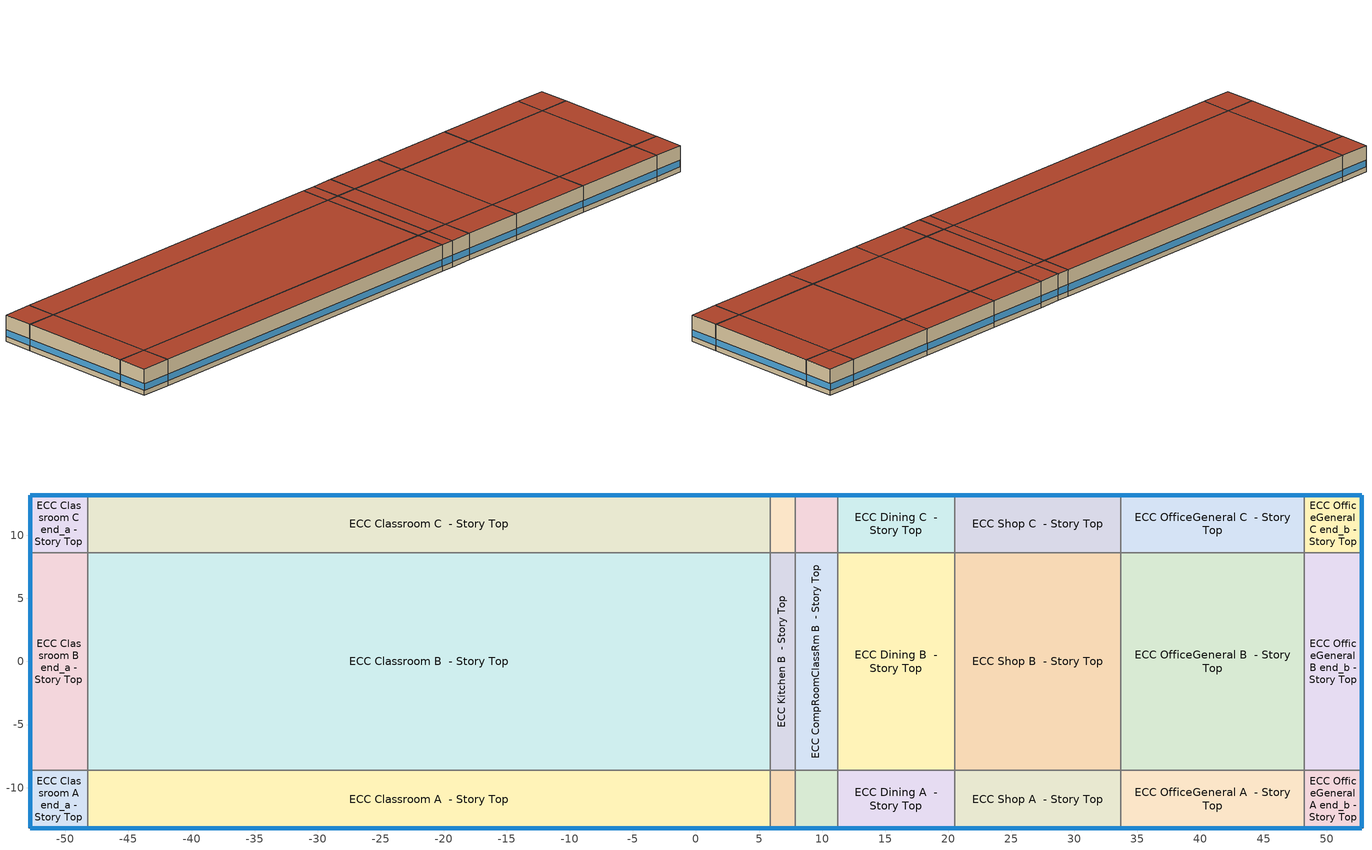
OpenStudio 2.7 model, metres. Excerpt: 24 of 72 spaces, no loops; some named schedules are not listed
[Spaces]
ECC Classroom A end_a - Story Top
 floor adiabatic (DEER Carpeted 6in Slab Floor): -52.81,-13.2 -52.81,-8.63 -48.23,-8.63 -48.23,-13.2 z15.85
 wall outside: -52.81,-8.63 -52.81,-13.2 -48.23,-13.2 z15.85:19.81
 wall to ECC Classroom B end_a - Story Top: -48.23,-8.63 -52.81,-8.63 z15.85:19.81
 wall to ECC Classroom A  - Story Top: -48.23,-13.2 -48.23,-8.63 z15.85:19.81
 window: -52.78,-13.2 -48.26,-13.2 / -52.81,-8.66 -52.81,-13.18 z16.61:17.61
 roof outside: -48.23,-13.2 -48.23,-8.63 -52.81,-8.63 -52.81,-13.2 z19.81
ECC Classroom B end_a - Story Top
 floor adiabatic (DEER Carpeted 6in Slab Floor): -52.81,-8.63 -52.81,8.63 -48.23,8.63 -48.23,-8.63 z15.85
 wall outside: -52.81,8.63 -52.81,-8.63 z15.85:19.81
 wall to ECC Classroom C end_a - Story Top: -48.23,8.63 -52.81,8.63 z15.85:19.81
 wall to ECC Classroom B  - Story Top: -48.23,-8.63 -48.23,8.63 z15.85:19.81
 window: -52.81,8.6 -52.81,-8.6 z16.61:17.61
 roof outside: -48.23,-8.63 -48.23,8.63 -52.81,8.63 -52.81,-8.63 z19.81
ECC Classroom C end_a - Story Top
 floor adiabatic (DEER Carpeted 6in Slab Floor): -52.81,8.63 -52.81,13.2 -48.23,13.2 -48.23,8.63 z15.85
 wall outside: -48.23,13.2 -52.81,13.2 -52.81,8.63 z15.85:19.81
 wall to ECC Classroom C  - Story Top: -48.23,8.63 -48.23,13.2 z15.85:19.81
 window: -52.81,13.18 -52.81,8.66 / -48.26,13.2 -52.78,13.2 z16.61:17.61
 roof outside: -48.23,8.63 -48.23,13.2 -52.81,13.2 -52.81,8.63 z19.81
ECC Classroom A  - Story Top
 floor adiabatic (DEER Carpeted 6in Slab Floor): -48.23,-13.2 -48.23,-8.63 5.89,-8.63 5.89,-13.2 z15.85
 wall outside: -48.23,-13.2 5.89,-13.2 z15.85:19.81
 wall to ECC Classroom B  - Story Top: 5.89,-8.63 -48.23,-8.63 z15.85:19.81
 wall to ECC Kitchen A  - Story Top: 5.89,-13.2 5.89,-8.63 z15.85:19.81
 window: -48.21,-13.2 5.87,-13.2 z16.61:17.6
 roof outside: 5.89,-13.2 5.89,-8.63 -48.23,-8.63 -48.23,-13.2 z19.81
ECC Classroom B  - Story Top
 floor adiabatic (DEER Carpeted 6in Slab Floor): -48.23,-8.63 -48.23,8.63 5.89,8.63 5.89,-8.63 z15.85
 wall to ECC Classroom C  - Story Top: 5.89,8.63 -48.23,8.63 z15.85:19.81
 wall to ECC Kitchen B  - Story Top: 5.89,-8.63 5.89,8.63 z15.85:19.81
 roof outside: 5.89,-8.63 5.89,8.63 -48.23,8.63 -48.23,-8.63 z19.81
ECC Classroom C  - Story Top
 floor adiabatic (DEER Carpeted 6in Slab Floor): -48.23,8.63 -48.23,13.2 5.89,13.2 5.89,8.63 z15.85
 wall outside: 5.89,13.2 -48.23,13.2 z15.85:19.81
 wall to ECC Kitchen C  - Story Top: 5.89,8.63 5.89,13.2 z15.85:19.81
 window: 5.87,13.2 -48.21,13.2 z16.61:17.6
 roof outside: 5.89,8.63 5.89,13.2 -48.23,13.2 -48.23,8.63 z19.81
ECC Kitchen A  - Story Top
 floor adiabatic (DEER Carpeted 6in Slab Floor): 5.89,-13.2 5.89,-8.63 7.88,-8.63 7.88,-13.2 z15.85
 wall outside: 5.89,-13.2 7.88,-13.2 z15.85:19.81
 wall to ECC Kitchen B  - Story Top: 7.88,-8.63 5.89,-8.63 z15.85:19.81
 wall to ECC CompRoomClassRm A  - Story Top: 7.88,-13.2 7.88,-8.63 z15.85:19.81
 window: 5.92,-13.2 7.85,-13.2 z16.61:17.63
 roof outside: 7.88,-13.2 7.88,-8.63 5.89,-8.63 5.89,-13.2 z19.81
ECC Kitchen B  - Story Top
 floor adiabatic (DEER Carpeted 6in Slab Floor): 5.89,-8.63 5.89,8.63 7.88,8.63 7.88,-8.63 z15.85
 wall to ECC Kitchen C  - Story Top: 7.88,8.63 5.89,8.63 z15.85:19.81
 wall to ECC CompRoomClassRm B  - Story Top: 7.88,-8.63 7.88,8.63 z15.85:19.81
 roof outside: 7.88,-8.63 7.88,8.63 5.89,8.63 5.89,-8.63 z19.81
ECC Kitchen C  - Story Top
 floor adiabatic (DEER Carpeted 6in Slab Floor): 5.89,8.63 5.89,13.2 7.88,13.2 7.88,8.63 z15.85
 wall outside: 7.88,13.2 5.89,13.2 z15.85:19.81
 wall to ECC CompRoomClassRm C  - Story Top: 7.88,8.63 7.88,13.2 z15.85:19.81
 window: 7.85,13.2 5.92,13.2 z16.61:17.63
 roof outside: 7.88,8.63 7.88,13.2 5.89,13.2 5.89,8.63 z19.81
ECC CompRoomClassRm A  - Story Top
 floor adiabatic (DEER Carpeted 6in Slab Floor): 7.88,-13.2 7.88,-8.63 11.25,-8.63 11.25,-13.2 z15.85
 wall outside: 7.88,-13.2 11.25,-13.2 z15.85:19.81
 wall to ECC CompRoomClassRm B  - Story Top: 11.25,-8.63 7.88,-8.63 z15.85:19.81
 wall to ECC Dining A  - Story Top: 11.25,-13.2 11.25,-8.63 z15.85:19.81
 window: 7.9,-13.2 11.22,-13.2 z16.61:17.62
 roof outside: 11.25,-13.2 11.25,-8.63 7.88,-8.63 7.88,-13.2 z19.81
ECC CompRoomClassRm B  - Story Top
 floor adiabatic (DEER Carpeted 6in Slab Floor): 7.88,-8.63 7.88,8.63 11.25,8.63 11.25,-8.63 z15.85
 wall to ECC CompRoomClassRm C  - Story Top: 11.25,8.63 7.88,8.63 z15.85:19.81
 wall to ECC Dining B  - Story Top: 11.25,-8.63 11.25,8.63 z15.85:19.81
 roof outside: 11.25,-8.63 11.25,8.63 7.88,8.63 7.88,-8.63 z19.81
ECC CompRoomClassRm C  - Story Top
 floor adiabatic (DEER Carpeted 6in Slab Floor): 7.88,8.63 7.88,13.2 11.25,13.2 11.25,8.63 z15.85
 wall outside: 11.25,13.2 7.88,13.2 z15.85:19.81
 wall to ECC Dining C  - Story Top: 11.25,8.63 11.25,13.2 z15.85:19.81
 window: 11.22,13.2 7.9,13.2 z16.61:17.62
 roof outside: 11.25,8.63 11.25,13.2 7.88,13.2 7.88,8.63 z19.81
ECC Dining A  - Story Top
 floor adiabatic (DEER Carpeted 6in Slab Floor): 11.25,-13.2 11.25,-8.63 20.5,-8.63 20.5,-13.2 z15.85
 wall outside: 11.25,-13.2 20.5,-13.2 z15.85:19.81
 wall to ECC Dining B  - Story Top: 20.5,-8.63 11.25,-8.63 z15.85:19.81
 wall to ECC Shop A  - Story Top: 20.5,-13.2 20.5,-8.63 z15.85:19.81
 window: 11.27,-13.2 20.47,-13.2 z16.61:17.61
 roof outside: 20.5,-13.2 20.5,-8.63 11.25,-8.63 11.25,-13.2 z19.81
ECC Dining B  - Story Top
 floor adiabatic (DEER Carpeted 6in Slab Floor): 11.25,-8.63 11.25,8.63 20.5,8.63 20.5,-8.63 z15.85
 wall to ECC Dining C  - Story Top: 20.5,8.63 11.25,8.63 z15.85:19.81
 wall to ECC Shop B  - Story Top: 20.5,-8.63 20.5,8.63 z15.85:19.81
 roof outside: 20.5,-8.63 20.5,8.63 11.25,8.63 11.25,-8.63 z19.81
ECC Dining C  - Story Top
 floor adiabatic (DEER Carpeted 6in Slab Floor): 11.25,8.63 11.25,13.2 20.5,13.2 20.5,8.63 z15.85
 wall outside: 20.5,13.2 11.25,13.2 z15.85:19.81
 wall to ECC Shop C  - Story Top: 20.5,8.63 20.5,13.2 z15.85:19.81
 window: 20.47,13.2 11.27,13.2 z16.61:17.61
 roof outside: 20.5,8.63 20.5,13.2 11.25,13.2 11.25,8.63 z19.81
ECC Shop A  - Story Top
 floor adiabatic (DEER Carpeted 6in Slab Floor): 20.5,-13.2 20.5,-8.63 33.69,-8.63 33.69,-13.2 z15.85
 wall outside: 20.5,-13.2 33.69,-13.2 z15.85:19.81
 wall to ECC Shop B  - Story Top: 33.69,-8.63 20.5,-8.63 z15.85:19.81
 wall to ECC OfficeGeneral A  - Story Top: 33.69,-13.2 33.69,-8.63 z15.85:19.81
 window: 20.52,-13.2 33.67,-13.2 z16.61:17.61
 roof outside: 33.69,-13.2 33.69,-8.63 20.5,-8.63 20.5,-13.2 z19.81
ECC Shop B  - Story Top
 floor adiabatic (DEER Carpeted 6in Slab Floor): 20.5,-8.63 20.5,8.63 33.69,8.63 33.69,-8.63 z15.85
 wall to ECC Shop C  - Story Top: 33.69,8.63 20.5,8.63 z15.85:19.81
 wall to ECC OfficeGeneral B  - Story Top: 33.69,-8.63 33.69,8.63 z15.85:19.81
 roof outside: 33.69,-8.63 33.69,8.63 20.5,8.63 20.5,-8.63 z19.81
ECC Shop C  - Story Top
 floor adiabatic (DEER Carpeted 6in Slab Floor): 20.5,8.63 20.5,13.2 33.69,13.2 33.69,8.63 z15.85
 wall outside: 33.69,13.2 20.5,13.2 z15.85:19.81
 wall to ECC OfficeGeneral C  - Story Top: 33.69,8.63 33.69,13.2 z15.85:19.81
 window: 33.67,13.2 20.52,13.2 z16.61:17.61
 roof outside: 33.69,8.63 33.69,13.2 20.5,13.2 20.5,8.63 z19.81
ECC OfficeGeneral A  - Story Top
 floor adiabatic (DEER Carpeted 6in Slab Floor): 33.69,-13.2 33.69,-8.63 48.23,-8.63 48.23,-13.2 z15.85
 wall outside: 33.69,-13.2 48.23,-13.2 z15.85:19.81
 wall to ECC OfficeGeneral B  - Story Top: 48.23,-8.63 33.69,-8.63 z15.85:19.81
 wall to ECC OfficeGeneral A end_b - Story Top: 48.23,-13.2 48.23,-8.63 z15.85:19.81
 window: 33.72,-13.2 48.21,-13.2 z16.61:17.61
 roof outside: 48.23,-13.2 48.23,-8.63 33.69,-8.63 33.69,-13.2 z19.81
ECC OfficeGeneral B  - Story Top
 floor adiabatic (DEER Carpeted 6in Slab Floor): 33.69,-8.63 33.69,8.63 48.23,8.63 48.23,-8.63 z15.85
 wall to ECC OfficeGeneral C  - Story Top: 48.23,8.63 33.69,8.63 z15.85:19.81
 wall to ECC OfficeGeneral B end_b - Story Top: 48.23,-8.63 48.23,8.63 z15.85:19.81
 roof outside: 48.23,-8.63 48.23,8.63 33.69,8.63 33.69,-8.63 z19.81
ECC OfficeGeneral C  - Story Top
 floor adiabatic (DEER Carpeted 6in Slab Floor): 33.69,8.63 33.69,13.2 48.23,13.2 48.23,8.63 z15.85
 wall outside: 48.23,13.2 33.69,13.2 z15.85:19.81
 wall to ECC OfficeGeneral C end_b - Story Top: 48.23,8.63 48.23,13.2 z15.85:19.81
 window: 48.21,13.2 33.72,13.2 z16.61:17.61
 roof outside: 48.23,8.63 48.23,13.2 33.69,13.2 33.69,8.63 z19.81
ECC OfficeGeneral A end_b - Story Top
 floor adiabatic (DEER Carpeted 6in Slab Floor): 48.23,-13.2 48.23,-8.63 52.81,-8.63 52.81,-13.2 z15.85
 wall outside: 48.23,-13.2 52.81,-13.2 52.81,-8.63 z15.85:19.81
 wall to ECC OfficeGeneral B end_b - Story Top: 52.81,-8.63 48.23,-8.63 z15.85:19.81
 window: 48.26,-13.2 52.78,-13.2 / 52.81,-13.18 52.81,-8.66 z16.61:17.61
 roof outside: 52.81,-13.2 52.81,-8.63 48.23,-8.63 48.23,-13.2 z19.81
ECC OfficeGeneral B end_b - Story Top
 floor adiabatic (DEER Carpeted 6in Slab Floor): 48.23,-8.63 48.23,8.63 52.81,8.63 52.81,-8.63 z15.85
 wall outside: 52.81,-8.63 52.81,8.63 z15.85:19.81
 wall to ECC OfficeGeneral C end_b - Story Top: 52.81,8.63 48.23,8.63 z15.85:19.81
 window: 52.81,-8.6 52.81,8.6 z16.61:17.61
 roof outside: 52.81,-8.63 52.81,8.63 48.23,8.63 48.23,-8.63 z19.81
ECC OfficeGeneral C end_b - Story Top
 floor adiabatic (DEER Carpeted 6in Slab Floor): 48.23,8.63 48.23,13.2 52.81,13.2 52.81,8.63 z15.85
 wall outside: 52.81,8.63 52.81,13.2 48.23,13.2 z15.85:19.81
 window: 52.78,13.2 48.26,13.2 / 52.81,8.66 52.81,13.18 z16.61:17.61
 roof outside: 52.81,8.63 52.81,13.2 48.23,13.2 48.23,8.63 z19.81
[Building]
DEER Pre-1975|ECC: Default Construction Set=Res DEER Pre-1975 - ECC - CEC T24-CEC6; Standards Building Type=ECC
[Site]
Site 1: Terrain=City
[ClimateZones]
Climate Zone Institution Name 1=CEC; Climate Zone Document Name 1=California Climate Zone Descriptions; Climate Zone Document Year 1=1995; Climate Zone Value 1=6; Climate Zone Institution Name 2=ASHRAE; Climate Zone Document Name 2=ANSI/ASHRAE Standard 169; Climate Zone Document Year 2=2006
[SizingPeriod:DesignDay] Barometric Pressure {Pa}=100977; Sky Clearness=0; Rain Indicator=0; Snow Indicator=0; Day of Month=21; Daylight Saving Time Indicator=0; Humidity Indicating Type=Wetbulb; Dry-Bulb Temperature Range Modifier Type=DefaultMultipliers
Name | Maximum Dry-Bulb Temperature {C} | Daily Dry-Bulb Temperature Range {deltaC} | Humidity Indicating Conditions at Maximum Dry-Bulb | Wind Speed {m/s} | Wind Direction {deg} | Month | Day Type | Solar Model Indicator | ASHRAE Taub | ASHRAE Taud
Houston Bush Intercontinental Ann Htg 99.6% Condns DB | -1.6 | 0 | -1.6 | 2.8 | 0 | 1 | WinterDesignDay | ASHRAEClearSky
Houston Bush Intercontinental Ann Clg .4% Condns DB=>MWB | 36 | 10.1 | 24.8 | 3.5 | 170 | 7 | SummerDesignDay | ASHRAETau | 0.499 | 1.97
[Site:GroundTemperature:BuildingSurface]
19.527, 19.502, 19.536, 19.598, 20.002, 21.64, 22.225, 22.375, 21.449, 20.121, 19.802, 19.633
[DefaultConstructionSet]
Res DEER Pre-1975 - ECC - CEC T24-CEC6: Default Exterior Surface Constructions=Default Surface Constructions 1; Default Interior Surface Constructions=Default Surface Constructions 2; Default Ground Contact Surface Constructions=Default Surface Constructions 3; Default Exterior SubSurface Constructions=Default Sub Surface Constructions 1; Default Interior SubSurface Constructions=Default Sub Surface Constructions 2; Interior Partition Construction=Typical Interior Partition
[DefaultSurfaceConstructions]
Name | Floor Construction | Wall Construction | Roof Ceiling Construction
Default Surface Constructions 1 | DEER Uncarpeted 6in Slab Floor | DEER Insulated Exterior Mass Wall R-3.51 | DEER Mass Roof R-15.77
Default Surface Constructions 2 | DEER Carpeted 6in Slab Floor | Typical Interior Wall | DEER Carpeted 6in Slab Floor
Default Surface Constructions 3 | DEER Carpeted 6in Slab Floor | Typical Uninsulated Basement Mass Wall
[Construction]
DEER Uncarpeted 6in Slab Floor: Typical Insulation R-1.73, 6 in. Normalweight Concrete Floor
DEER Insulated Exterior Mass Wall R-3.51: 8 in. Concrete Block Wall, Typical Insulation R-1.73
DEER Mass Roof R-15.77: Roof Membrane, Typical Insulation R-15.27, Metal Roof Surface
DEER Carpeted 6in Slab Floor: Typical Insulation, 6 in. Normalweight Concrete Floor, Typical Carpet Pad
Typical Interior Wall: G01 13mm gypsum board, G01 13mm gypsum board
Typical Uninsulated Basement Mass Wall: 8 in. Concrete Block Basement Wall
DEER Metal Framed Window U-1.23 SHGC 0.82: Simple Glazing U-1.23 SHGC 0.82
DEER Metal Framed Window U-1.23 SHGC 0.82 1: Simple Glazing U-1.23 SHGC 0.82 1
Typical Uninsulated Swinging Door: Typical Insulation
U 0.98 SHGC 0.68 Sgl Ref-B-H Clr 6mm: REF B CLEAR HI 6MM
Typical Insulated Metal Door: F08 Metal surface, Typical Insulation
DEER Skylight U-1.31 SHGC 0.61: Simple Glazing U-1.23 SHGC 0.61
Typical Interior Window: Clear 3mm
Typical Interior Door; Typical Interior Partition: G05 25mm wood
[Material:NoMass] Roughness=Smooth; Thermal Absorptance=0.9; Solar Absorptance=0.7
Name | Thermal Resistance {m2-K/W} | Visible Absorptance
Typical Insulation R-1.73 | 0.305336 | 0.7
Typical Insulation R-15.27 | 2.68843 | 0.7
Typical Insulation | 0.0282222 | 0.7
Typical Carpet Pad | 0.21648 | 0.8
[Material] Thermal Absorptance=0.9
Name | Roughness | Thickness {m} | Conductivity {W/m-K} | Density {kg/m3} | Specific Heat {J/kg-K} | Solar Absorptance | Visible Absorptance
6 in. Normalweight Concrete Floor | MediumRough | 0.1524 | 2.31 | 2322 | 832 | 0.7 | 0.7
8 in. Concrete Block Wall | MediumRough | 0.2032 | 0.72 | 800 | 832 | 0.7 | 0.7
Roof Membrane | VeryRough | 0.0095 | 0.16 | 1121.29 | 1460 | 0.7 | 0.7
Metal Roof Surface; F08 Metal surface | Smooth | 0.0008 | 45.28 | 7824 | 500 | 0.7 | 0.7
G01 13mm gypsum board | Smooth | 0.0127 | 0.160031 | 800.001 | 1090.73 | 0.7 | 0.5
8 in. Concrete Block Basement Wall | MediumRough | 0.2032 | 1.326 | 1842 | 912 | 0.7 | 0.7
G05 25mm wood | MediumSmooth | 0.0254 | 0.15 | 608 | 1630 | 0.5 | 0.5
[DefaultSubSurfaceConstructions]
Name | Fixed Window Construction | Operable Window Construction | Door Construction | Glass Door Construction | Overhead Door Construction | Skylight Construction | Tubular Daylight Dome Construction | Tubular Daylight Diffuser Construction
Default Sub Surface Constructions 1 | DEER Metal Framed Window U-1.23 SHGC 0.82 | DEER Metal Framed Window U-1.23 SHGC 0.82 1 | Typical Uninsulated Swinging Door | U 0.98 SHGC 0.68 Sgl Ref-B-H Clr 6mm | Typical Insulated Metal Door | DEER Skylight U-1.31 SHGC 0.61 | Typical Interior Window | Typical Interior Window
Default Sub Surface Constructions 2 | Typical Interior Window | Typical Interior Window | Typical Interior Door
[WindowMaterial:SimpleGlazingSystem] Visible Transmittance=0.25
Name | U-Factor {W/m2-K} | Solar Heat Gain Coefficient
Simple Glazing U-1.23 SHGC 0.82; Simple Glazing U-1.23 SHGC 0.82 1 | 6.98426 | 0.82
Simple Glazing U-1.23 SHGC 0.61 | 7 | 0.61
[WindowMaterial:Glazing] Optical Data Type=SpectralAverage; Infrared Transmittance at Normal Incidence=0; Front Side Infrared Hemispherical Emissivity=0.84; Conductivity {W/m-K}=0.9; Dirt Correction Factor for Solar and Visible Transmittance=1; Solar Diffusing=No
Name | Thickness {m} | Solar Transmittance at Normal Incidence | Front Side Solar Reflectance at Normal Incidence | Back Side Solar Reflectance at Normal Incidence | Visible Transmittance at Normal Incidence | Front Side Visible Reflectance at Normal Incidence | Back Side Visible Reflectance at Normal Incidence | Back Side Infrared Hemispherical Emissivity
REF B CLEAR HI 6MM | 0.006 | 0.24 | 0.16 | 0.32 | 0.3 | 0.16 | 0.29 | 0.6
Clear 3mm | 0.003 | 0.837 | 0.075 | 0.075 | 0.898 | 0.081 | 0.081 | 0.84
[SpaceType] Standards Building Type=ECC
Name | Default Schedule Set | Design Specification Outdoor Air Object | Standards Space Type
ECC Classroom - DEER Pre-1975 | ECC Classroom Schedule Set | ECC Classroom Ventilation | Classroom
ECC CompRoomClassRm - DEER Pre-1975 | ECC CompRoomClassRm Schedule Set | ECC CompRoomClassRm Ventilation | CompRoomClassRm
ECC Shop - DEER Pre-1975 | ECC Shop Schedule Set | ECC Shop Ventilation | Shop
ECC Dining - DEER Pre-1975 | ECC Dining Schedule Set | ECC Dining Ventilation | Dining
ECC Kitchen - DEER Pre-1975 | ECC Kitchen Schedule Set | ECC Kitchen Ventilation | Kitchen
ECC OfficeGeneral - DEER Pre-1975 | ECC OfficeGeneral Schedule Set | ECC OfficeGeneral Ventilation | OfficeGeneral
[BuildingStory]
Story Top: Nominal Z Coordinate {m}=15.8496; Nominal Floor to Floor Height {m}=3.9624
[Space] Building Story=Story Top
Name | Space Type | Thermal Zone
ECC Classroom A end_a - Story Top | ECC Classroom - DEER Pre-1975 | Zone ECC Classroom A end_a - Story Top
ECC Classroom B end_a - Story Top | ECC Classroom - DEER Pre-1975 | Zone ECC Classroom B end_a - Story Top
ECC Classroom C end_a - Story Top | ECC Classroom - DEER Pre-1975 | Zone ECC Classroom C end_a - Story Top
ECC Classroom A  - Story Top | ECC Classroom - DEER Pre-1975 | Zone ECC Classroom A  - Story Top
ECC Classroom B  - Story Top | ECC Classroom - DEER Pre-1975 | Zone ECC Classroom B  - Story Top
ECC Classroom C  - Story Top | ECC Classroom - DEER Pre-1975 | Zone ECC Classroom C  - Story Top
ECC Kitchen A  - Story Top | ECC Kitchen - DEER Pre-1975 | Zone ECC Kitchen A  - Story Top
ECC Kitchen B  - Story Top | ECC Kitchen - DEER Pre-1975 | Zone ECC Kitchen B  - Story Top
ECC Kitchen C  - Story Top | ECC Kitchen - DEER Pre-1975 | Zone ECC Kitchen C  - Story Top
ECC CompRoomClassRm A  - Story Top | ECC CompRoomClassRm - DEER Pre-1975 | Zone ECC CompRoomClassRm A  - Story Top
ECC CompRoomClassRm B  - Story Top | ECC CompRoomClassRm - DEER Pre-1975 | Zone ECC CompRoomClassRm B  - Story Top
ECC CompRoomClassRm C  - Story Top | ECC CompRoomClassRm - DEER Pre-1975 | Zone ECC CompRoomClassRm C  - Story Top
ECC Dining A  - Story Top | ECC Dining - DEER Pre-1975 | Zone ECC Dining A  - Story Top
ECC Dining B  - Story Top | ECC Dining - DEER Pre-1975 | Zone ECC Dining B  - Story Top
ECC Dining C  - Story Top | ECC Dining - DEER Pre-1975 | Zone ECC Dining C  - Story Top
ECC Shop A  - Story Top | ECC Shop - DEER Pre-1975 | Zone ECC Shop A  - Story Top
ECC Shop B  - Story Top | ECC Shop - DEER Pre-1975 | Zone ECC Shop B  - Story Top
ECC Shop C  - Story Top | ECC Shop - DEER Pre-1975 | Zone ECC Shop C  - Story Top
ECC OfficeGeneral A  - Story Top | ECC OfficeGeneral - DEER Pre-1975 | Zone ECC OfficeGeneral A  - Story Top
ECC OfficeGeneral B  - Story Top | ECC OfficeGeneral - DEER Pre-1975 | Zone ECC OfficeGeneral B  - Story Top
ECC OfficeGeneral C  - Story Top | ECC OfficeGeneral - DEER Pre-1975 | Zone ECC OfficeGeneral C  - Story Top
ECC OfficeGeneral A end_b - Story Top | ECC OfficeGeneral - DEER Pre-1975 | Zone ECC OfficeGeneral A end_b - Story Top
ECC OfficeGeneral B end_b - Story Top | ECC OfficeGeneral - DEER Pre-1975 | Zone ECC OfficeGeneral B end_b - Story Top
ECC OfficeGeneral C end_b - Story Top | ECC OfficeGeneral - DEER Pre-1975 | Zone ECC OfficeGeneral C end_b - Story Top
[ThermalZone] Multiplier=1; Use Ideal Air Loads=No
Name | Thermostat
Zone ECC Classroom A end_a - Story Top | ECC Classroom - DEER Pre-1975 Thermostat 15
Zone ECC Classroom B end_a - Story Top | ECC Classroom - DEER Pre-1975 Thermostat 9
Zone ECC Classroom C end_a - Story Top | ECC Classroom - DEER Pre-1975 Thermostat 16
Zone ECC Classroom A  - Story Top | ECC Classroom - DEER Pre-1975 Thermostat 12
Zone ECC Classroom B  - Story Top | ECC Classroom - DEER Pre-1975 Thermostat 17
Zone ECC Classroom C  - Story Top | ECC Classroom - DEER Pre-1975 Thermostat 14
Zone ECC Kitchen A  - Story Top | ECC Kitchen - DEER Pre-1975 Thermostat
Zone ECC Kitchen B  - Story Top | ECC Kitchen - DEER Pre-1975 Thermostat 7
Zone ECC Kitchen C  - Story Top | ECC Kitchen - DEER Pre-1975 Thermostat 8
Zone ECC CompRoomClassRm A  - Story Top | ECC CompRoomClassRm - DEER Pre-1975 Thermostat 6
Zone ECC CompRoomClassRm B  - Story Top | ECC CompRoomClassRm - DEER Pre-1975 Thermostat 7
Zone ECC CompRoomClassRm C  - Story Top | ECC CompRoomClassRm - DEER Pre-1975 Thermostat 8
Zone ECC Dining A  - Story Top | ECC Dining - DEER Pre-1975 Thermostat 7
Zone ECC Dining B  - Story Top | ECC Dining - DEER Pre-1975 Thermostat 8
Zone ECC Dining C  - Story Top | ECC Dining - DEER Pre-1975 Thermostat 4
Zone ECC Shop A  - Story Top | ECC Shop - DEER Pre-1975 Thermostat 8
Zone ECC Shop B  - Story Top | ECC Shop - DEER Pre-1975 Thermostat 4
Zone ECC Shop C  - Story Top | ECC Shop - DEER Pre-1975 Thermostat
Zone ECC OfficeGeneral A  - Story Top | ECC OfficeGeneral - DEER Pre-1975 Thermostat 12
Zone ECC OfficeGeneral B  - Story Top | ECC OfficeGeneral - DEER Pre-1975 Thermostat 13
Zone ECC OfficeGeneral C  - Story Top | ECC OfficeGeneral - DEER Pre-1975 Thermostat 14
Zone ECC OfficeGeneral A end_b - Story Top | ECC OfficeGeneral - DEER Pre-1975 Thermostat 15
Zone ECC OfficeGeneral B end_b - Story Top | ECC OfficeGeneral - DEER Pre-1975 Thermostat 16
Zone ECC OfficeGeneral C end_b - Story Top | ECC OfficeGeneral - DEER Pre-1975 Thermostat 17
[People:Definition] Number of People Calculation Method=People/Area; Fraction Radiant=0.3
Name | People per Space Floor Area {person/m2}
ECC Classroom People Definition | 0.358438
ECC Dining People Definition | 0.477918
ECC CompRoomClassRm People Definition | 0.14316
ECC Shop People Definition | 0.0721182
ECC Kitchen People Definition | 0.0355209
ECC OfficeGeneral People Definition | 0.0473612
[People] Work Efficiency Schedule=Work Efficiency Schedule; Clothing Insulation Schedule=Clothing Schedule; Air Velocity Schedule=Air Velocity Schedule; Multiplier=1
Name | People Definition | Space or SpaceType
ECC Classroom People | ECC Classroom People Definition | ECC Classroom - DEER Pre-1975
ECC Dining People | ECC Dining People Definition | ECC Dining - DEER Pre-1975
ECC CompRoomClassRm People | ECC CompRoomClassRm People Definition | ECC CompRoomClassRm - DEER Pre-1975
ECC Shop People | ECC Shop People Definition | ECC Shop - DEER Pre-1975
ECC Kitchen People | ECC Kitchen People Definition | ECC Kitchen - DEER Pre-1975
ECC OfficeGeneral People | ECC OfficeGeneral People Definition | ECC OfficeGeneral - DEER Pre-1975
[Lights:Definition] Design Level Calculation Method=Watts/Area
Name | Watts per Space Floor Area {W/m2}
ECC Classroom Lights Definition; ECC CompRoomClassRm Lights Definition | 17.2223
ECC Dining Lights Definition | 16.1459
ECC Shop Lights Definition | 19.375
ECC Kitchen Lights Definition | 18.2986
ECC OfficeGeneral Lights Definition | 13.9931
[Lights] Fraction Replaceable=0
Name | Lights Definition | Space or SpaceType
ECC Classroom Lights | ECC Classroom Lights Definition | ECC Classroom - DEER Pre-1975
ECC Dining Lights | ECC Dining Lights Definition | ECC Dining - DEER Pre-1975
ECC CompRoomClassRm Lights | ECC CompRoomClassRm Lights Definition | ECC CompRoomClassRm - DEER Pre-1975
ECC Shop Lights | ECC Shop Lights Definition | ECC Shop - DEER Pre-1975
ECC Kitchen Lights | ECC Kitchen Lights Definition | ECC Kitchen - DEER Pre-1975
ECC OfficeGeneral Lights | ECC OfficeGeneral Lights Definition | ECC OfficeGeneral - DEER Pre-1975
[ElectricEquipment:Definition] Design Level Calculation Method=Watts/Area
Name | Watts per Space Floor Area {W/m2} | Fraction Radiant | Fraction Lost
ECC Classroom Elec Equip Definition; ECC Shop Elec Equip Definition | 12.3785 | 0.5
ECC Dining Elec Equip Definition | 6.18925 | 0.5
ECC CompRoomClassRm Elec Equip Definition | 61.8925 | 0.5
ECC Kitchen Elec Equip Definition | 44.7348 | 0.52 | 0.48
ECC OfficeGeneral Elec Equip Definition | 18.5677 | 0.5
[ElectricEquipment]
Name | Electric Equipment Definition | Space or SpaceType
ECC Classroom Elec Equip | ECC Classroom Elec Equip Definition | ECC Classroom - DEER Pre-1975
ECC Dining Elec Equip | ECC Dining Elec Equip Definition | ECC Dining - DEER Pre-1975
ECC CompRoomClassRm Elec Equip | ECC CompRoomClassRm Elec Equip Definition | ECC CompRoomClassRm - DEER Pre-1975
ECC Shop Elec Equip | ECC Shop Elec Equip Definition | ECC Shop - DEER Pre-1975
ECC Kitchen Elec Equip | ECC Kitchen Elec Equip Definition | ECC Kitchen - DEER Pre-1975
ECC OfficeGeneral Elec Equip | ECC OfficeGeneral Elec Equip Definition | ECC OfficeGeneral - DEER Pre-1975
[DesignSpecification:OutdoorAir] Outdoor Air Method=Sum
Name | Outdoor Air Flow per Floor Area {m3/s-m2}
ECC Classroom Ventilation | 0.00254
ECC Dining Ventilation | 0.0045212
ECC CompRoomClassRm Ventilation | 0.001016
ECC Shop Ventilation | 0.000508
ECC Kitchen Ventilation | 0.000254
ECC OfficeGeneral Ventilation | 0.0004572
[DefaultScheduleSet] Infiltration Schedule=D_ECC_All_C_Inf_Yr
Name | Number of People Schedule | People Activity Level Schedule | Lighting Schedule | Electric Equipment Schedule | Gas Equipment Schedule
ECC Classroom Schedule Set | D_ECC_Clrm_Occup_Yr | DEER Activity 117W/person | D17_ECC_Clrm_LF_Yr | D_ECC_Clrm_Misc_Yr
ECC Dining Schedule Set | D_ECC_Caf_Occup_Yr | DEER Activity 161W/person | D17_ECC_Din_LF_Yr | D_ECC_Caf_Misc_Yr
ECC CompRoomClassRm Schedule Set | D_ECC_CompCL_Occup_Yr | DEER Activity 117W/person | D17_ECC_CompCL_LF_Yr | D_ECC_CompCL_Misc_Yr
ECC Shop Schedule Set | D_ECC_Clrm_Occup_Yr | DEER Activity 220W/person | D17_ECC_Clrm_LF_Yr | D_ECC_Clrm_Misc_Yr
ECC Kitchen Schedule Set | D_ECC_Ktchn_Occup_Yr | DEER Activity 220W/person | D17_ECC_Ktchn_LF_Yr | D_ECC_Ktchn_Misc_Yr | D_ECC_Ktchn_Cook_Yr
ECC OfficeGeneral Schedule Set | D_ECC_OffGen_Occup_Yr | DEER Activity 132W/person | D17_ECC_OffGen_LF_Yr | D_ECC_OffGen_Misc_Yr
[GasEquipment:Definition]
ECC Kitchen Gas Equip Definition: Design Level Calculation Method=Watts/Area; Watts per Space Floor Area {W/m2}=791.802; Fraction Latent=0.3; Fraction Radiant=0.05; Fraction Lost=0.65
[GasEquipment]
ECC Kitchen Gas Equip: Gas Equipment Definition=ECC Kitchen Gas Equip Definition; Space or SpaceType=ECC Kitchen - DEER Pre-1975
[SpaceInfiltration:DesignFlowRate] Schedule=Always On Discrete; Design Flow Rate Calculation Method=Flow/ExteriorArea; Constant Term Coefficient=0; Temperature Term Coefficient=0; Velocity Term Coefficient=0.224; Velocity Squared Term Coefficient=0
Name | Space or SpaceType | Flow per Exterior Surface Area {m3/s-m2}
ECC Classroom A  - Story Top Infiltration | ECC Classroom A  - Story Top | 8.96259e-05
ECC Classroom A end_a - Story Top Infiltration | ECC Classroom A end_a - Story Top | 0.000122416
ECC Classroom B end_a - Story Top Infiltration | ECC Classroom B end_a - Story Top | 8.96259e-05
ECC Classroom C  - Story Top Infiltration | ECC Classroom C  - Story Top | 8.96259e-05
ECC Classroom C end_a - Story Top Infiltration | ECC Classroom C end_a - Story Top | 0.000122416
ECC CompRoomClassRm A  - Story Top Infiltration | ECC CompRoomClassRm A  - Story Top | 8.96259e-05
ECC CompRoomClassRm C  - Story Top Infiltration | ECC CompRoomClassRm C  - Story Top | 8.96259e-05
ECC Dining A  - Story Top Infiltration | ECC Dining A  - Story Top | 8.96259e-05
ECC Dining C  - Story Top Infiltration | ECC Dining C  - Story Top | 8.96259e-05
ECC Kitchen A  - Story Top Infiltration | ECC Kitchen A  - Story Top | 8.96259e-05
ECC Kitchen C  - Story Top Infiltration | ECC Kitchen C  - Story Top | 8.96259e-05
ECC OfficeGeneral A  - Story Top Infiltration | ECC OfficeGeneral A  - Story Top | 8.96259e-05
ECC OfficeGeneral A end_b - Story Top Infiltration | ECC OfficeGeneral A end_b - Story Top | 0.000122416
ECC OfficeGeneral B end_b - Story Top Infiltration | ECC OfficeGeneral B end_b - Story Top | 8.96259e-05
ECC OfficeGeneral C  - Story Top Infiltration | ECC OfficeGeneral C  - Story Top | 8.96259e-05
ECC OfficeGeneral C end_b - Story Top Infiltration | ECC OfficeGeneral C end_b - Story Top | 0.000122416
ECC Shop A  - Story Top Infiltration | ECC Shop A  - Story Top | 8.96259e-05
ECC Shop C  - Story Top Infiltration | ECC Shop C  - Story Top | 8.96259e-05
[Exterior:Lights:Definition]
Name | Design Level {W}
Parking Areas and Drives Def (W/ft^2) | 0.04
Building Facades Def (W/ft^2) | 0.25
Main Entries Def (W/ft) | 30
Other Doors Def (W/ft) | 25
[Exterior:Lights] Schedule=Always On Discrete; Control Option=AstronomicalClock
Name | Exterior Lights Definition | Multiplier
Parking Areas and Drives | Parking Areas and Drives Def (W/ft^2) | 133588
Building Facades | Building Facades Def (W/ft^2) | 11261.3
Main Entries | Main Entries Def (W/ft) | 67.3848
Other Doors | Other Doors Def (W/ft) | 29.4153
[ThermostatSetpoint:DualSetpoint] Heating Setpoint Temperature Schedule=D_ECC_All_HTemp_Yr; Cooling Setpoint Temperature Schedule=D_ECC_All_CTemp_Yr
ECC Classroom - DEER Pre-1975 Thermostat 9; ECC Classroom - DEER Pre-1975 Thermostat 12; ECC Classroom - DEER Pre-1975 Thermostat 14; ECC Classroom - DEER Pre-1975 Thermostat 15; ECC Classroom - DEER Pre-1975 Thermostat 16; ECC Classroom - DEER Pre-1975 Thermostat 17; ECC Dining - DEER Pre-1975 Thermostat 4; ECC Dining - DEER Pre-1975 Thermostat 7; ECC Dining - DEER Pre-1975 Thermostat 8; ECC CompRoomClassRm - DEER Pre-1975 Thermostat 6; ECC CompRoomClassRm - DEER Pre-1975 Thermostat 7; ECC CompRoomClassRm - DEER Pre-1975 Thermostat 8; ECC Shop - DEER Pre-1975 Thermostat; ECC Shop - DEER Pre-1975 Thermostat 4; ECC Shop - DEER Pre-1975 Thermostat 8; ECC Kitchen - DEER Pre-1975 Thermostat; ECC Kitchen - DEER Pre-1975 Thermostat 7; ECC Kitchen - DEER Pre-1975 Thermostat 8; ECC OfficeGeneral - DEER Pre-1975 Thermostat 12; ECC OfficeGeneral - DEER Pre-1975 Thermostat 13; ECC OfficeGeneral - DEER Pre-1975 Thermostat 14; ECC OfficeGeneral - DEER Pre-1975 Thermostat 15; ECC OfficeGeneral - DEER Pre-1975 Thermostat 16; ECC OfficeGeneral - DEER Pre-1975 Thermostat 17
[Schedule:Day]
Clothing Schedule Summer Clothes; D_ECC_CompCL_Misc_Yr Sun Day; D_ECC_CompCL_Misc_Yr Sun Day 1; D_ECC_CompCL_Misc_Yr Sun Day 3: 24, 0, 0.5
D_ECC_Clrm_Occup_Yr Default|Wkdy Day; D_ECC_Clrm_Occup_Yr Default|Wkdy Day 1; D_ECC_Clrm_Occup_Yr Default|Wkdy Day 3: 7, 0, 0, 12, 0, 0.9, 17, 0, 0.6, 21, 0, 1, 24, 0, 0
D_ECC_Clrm_Occup_Yr Sat Day; D_ECC_Clrm_Occup_Yr Sat Day 1; D_ECC_Clrm_Occup_Yr Sat Day 3: 7, 0, 0, 16, 0, 0.5, 24, 0, 0
D_ECC_Clrm_Occup_Yr Sun Day; D_ECC_Clrm_Occup_Yr Sun Day 1; D_ECC_Clrm_Occup_Yr Sun Day 2; D_ECC_Clrm_Occup_Yr Sun Day 3; D_ECC_Caf_Occup_Yr Sun Day; D_ECC_Caf_Occup_Yr Sun Day 1; D_ECC_Caf_Occup_Yr Sun Day 2; D_ECC_Caf_Occup_Yr Sun Day 3; D_ECC_CompCL_Occup_Yr Sun Day; D_ECC_CompCL_Occup_Yr Sun Day 1; D_ECC_CompCL_Occup_Yr Sun Day 2; D_ECC_CompCL_Occup_Yr Sun Day 3; D_ECC_Ktchn_Occup_Yr Sun Day; D_ECC_Ktchn_Occup_Yr Sun Day 1; D_ECC_Ktchn_Occup_Yr Sun Day 2; D_ECC_Ktchn_Occup_Yr Sun Day 3: 24, 0, 0
D_ECC_Clrm_Occup_Yr Default|Wkdy Day 2: 7, 0, 0, 12, 0, 0.36, 17, 0, 0.24, 19, 0, 0.4, 24, 0, 0
D_ECC_Clrm_Occup_Yr Sat Day 2: 7, 0, 0, 14, 0, 0.2, 24, 0, 0
D17_ECC_Clrm_LF_Yr Default|Wkdy Day; D17_ECC_Clrm_LF_Yr Default|Wkdy Day 1; D17_ECC_Clrm_LF_Yr Default|Wkdy Day 3: 5, 0, 0.1, 6, 0, 0.265, 7, 0, 0.43, 8, 0, 0.595, 18, 0, 0.76, 19, 0, 0.595, 20, 0, 0.43, 21, 0, 0.265, 24, 0, 0.1
D17_ECC_Clrm_LF_Yr Wknd Day; D17_ECC_Clrm_LF_Yr Wknd Day 1; D17_ECC_Clrm_LF_Yr Wknd Day 3: 7, 0, 0.05, 16, 0, 0.25, 24, 0, 0.05
D17_ECC_Clrm_LF_Yr Default|Wkdy Day 2: 5, 0, 0.1, 6, 0, 0.1969, 7, 0, 0.2938, 8, 0, 0.3906, 16, 0, 0.4875, 17, 0, 0.3906, 18, 0, 0.2938, 19, 0, 0.1969, 24, 0, 0.1
D17_ECC_Clrm_LF_Yr Wknd Day 2: 7, 0, 0.05, 14, 0, 0.1875, 24, 0, 0.05
D_ECC_Clrm_Misc_Yr Default|Wkdy Day; D_ECC_Clrm_Misc_Yr Default|Wkdy Day 1; D_ECC_Clrm_Misc_Yr Default|Wkdy Day 3: 6, 0, 0.05, 17, 0, 0.6, 21, 0, 1, 24, 0, 0.05
D_ECC_Clrm_Misc_Yr Sat Day; D_ECC_Clrm_Misc_Yr Sat Day 1; D_ECC_Clrm_Misc_Yr Sat Day 3: 7, 0, 0.05, 16, 0, 0.4, 24, 0, 0.05
D_ECC_Clrm_Misc_Yr Sun Day; D_ECC_Clrm_Misc_Yr Sun Day 1; D_ECC_Clrm_Misc_Yr Sun Day 2; D_ECC_Clrm_Misc_Yr Sun Day 3; D_ECC_Ktchn_Cook_Yr Sun Day; D_ECC_Ktchn_Cook_Yr Sun Day 1; D_ECC_Ktchn_Cook_Yr Sun Day 3: 24, 0, 0.05
D_ECC_Clrm_Misc_Yr Default|Wkdy Day 2: 6, 0, 0.05, 17, 0, 0.4553, 19, 0, 0.75, 24, 0, 0.05
D_ECC_Clrm_Misc_Yr Sat Day 2: 7, 0, 0.05, 14, 0, 0.3, 24, 0, 0.05
D_ECC_All_C_Inf_Yr Default|Wkdy Day; D_ECC_All_C_Inf_Yr Default|Wkdy Day 1; D_ECC_All_C_Inf_Yr Default|Wkdy Day 3: 6, 0, 1, 22, 0, 0.5, 24, 0, 1
D_ECC_All_C_Inf_Yr Sat Day; D_ECC_All_C_Inf_Yr Sat Day 1; D_ECC_All_C_Inf_Yr Sat Day 3: 6, 0, 1, 17, 0, 0.5, 24, 0, 1
D_ECC_All_C_Inf_Yr Sun Day; D_ECC_All_C_Inf_Yr Sun Day 1; D_ECC_All_C_Inf_Yr Sun Day 2; D_ECC_All_C_Inf_Yr Sun Day 3: 24, 0, 1
D_ECC_All_C_Inf_Yr Default|Wkdy Day 2: 6, 0, 1, 20, 0, 0.5, 24, 0, 1
D_ECC_All_C_Inf_Yr Sat Day 2: 6, 0, 1, 15, 0, 0.5, 24, 0, 1
D_ECC_Caf_Occup_Yr Default|Wkdy Day; D_ECC_Caf_Occup_Yr Default|Wkdy Day 1; D_ECC_Caf_Occup_Yr Default|Wkdy Day 3: 7, 0, 0, 8, 0, 0.2, 9, 0, 0.5, 10, 0, 0.4, 11, 0, 0.3, 12, 0, 0.8, 13, 0, 0.9, 17, 0, 0.3, 18, 0, 0.1, 24, 0, 0
D_ECC_Caf_Occup_Yr Sat Day; D_ECC_Caf_Occup_Yr Sat Day 1; D_ECC_Caf_Occup_Yr Sat Day 3: 7, 0, 0, 8, 0, 0.0778, 9, 0, 0.1945, 10, 0, 0.1556, 11, 0, 0.1167, 12, 0, 0.3112, 13, 0, 0.3501, 16, 0, 0.1167, 17, 0, 0.0389, 24, 0, 0
D_ECC_Caf_Occup_Yr Default|Wkdy Day 2: 7, 0, 0, 8, 0, 0.08, 9, 0, 0.2, 10, 0, 0.16, 11, 0, 0.12, 12, 0, 0.32, 13, 0, 0.36, 17, 0, 0.12, 18, 0, 0.04, 24, 0, 0
D_ECC_Caf_Occup_Yr Sat Day 2: 7, 0, 0, 8, 0, 0.0231, 9, 0, 0.0578, 10, 0, 0.0462, 11, 0, 0.0347, 12, 0, 0.0925, 13, 0, 0.104, 16, 0, 0.0347, 17, 0, 0.0116, 24, 0, 0
D17_ECC_Din_LF_Yr Default|Wkdy Day; D17_ECC_Din_LF_Yr Default|Wkdy Day 1; D17_ECC_Din_LF_Yr Default|Wkdy Day 3: 5, 0, 0.1, 6, 0, 0.2, 7, 0, 0.3, 8, 0, 0.5, 9, 0, 0.8, 16, 0, 0.9, 17, 0, 0.8, 18, 0, 0.25, 24, 0, 0.1
D17_ECC_Din_LF_Yr Wknd Day; D17_ECC_Din_LF_Yr Wknd Day 1; D17_ECC_Din_LF_Yr Wknd Day 3: 5, 0, 0.1, 6, 0, 0.15, 7, 0, 0.225, 8, 0, 0.375, 9, 0, 0.6, 16, 0, 0.675, 17, 0, 0.6, 18, 0, 0.2, 24, 0, 0.1
D17_ECC_Din_LF_Yr Default|Wkdy Day 2: 5, 0, 0.1, 6, 0, 0.1356, 7, 0, 0.2107, 8, 0, 0.3214, 17, 0, 0.5625, 18, 0, 0.183, 24, 0, 0.1
D17_ECC_Din_LF_Yr Wknd Day 2; D17_ECC_Ktchn_LF_Yr Wknd Day 2: 5, 0, 0.1, 7, 0, 0.1403, 8, 0, 0.1806, 16, 0, 0.2813, 17, 0, 0.1302, 24, 0, 0.1
D_ECC_CompCL_Occup_Yr Default|Wkdy Day; D_ECC_CompCL_Occup_Yr Default|Wkdy Day 1; D_ECC_CompCL_Occup_Yr Default|Wkdy Day 3: 6, 0, 0, 7, 0, 0.2, 8, 0, 0.5, 17, 0, 1, 24, 0, 0
D_ECC_CompCL_Occup_Yr Sat Day; D_ECC_CompCL_Occup_Yr Sat Day 1; D_ECC_CompCL_Occup_Yr Sat Day 3: 7, 0, 0, 8, 0, 0.1, 9, 0, 0.25, 16, 0, 0.5, 17, 0, 0.25, 24, 0, 0
D_ECC_CompCL_Occup_Yr Default|Wkdy Day 2: 6, 0, 0, 7, 0, 0.08, 8, 0, 0.2, 17, 0, 0.4, 18, 0, 0.2, 24, 0, 0
D_ECC_CompCL_Occup_Yr Sat Day 2: 7, 0, 0, 8, 0, 0.04, 9, 0, 0.1, 16, 0, 0.2, 17, 0, 0.1, 24, 0, 0
D17_ECC_CompCL_LF_Yr Default|Wkdy Day; D17_ECC_CompCL_LF_Yr Default|Wkdy Day 1; D17_ECC_CompCL_LF_Yr Default|Wkdy Day 3: 5, 0, 0.1, 7, 0, 0.2444, 8, 0, 0.3889, 17, 0, 0.75, 18, 0, 0.2083, 24, 0, 0.1
D17_ECC_CompCL_LF_Yr Wknd Day; D17_ECC_CompCL_LF_Yr Wknd Day 1; D17_ECC_CompCL_LF_Yr Wknd Day 3: 7, 0, 0.1, 8, 0, 0.1556, 9, 0, 0.2111, 16, 0, 0.35, 17, 0, 0.2806, 24, 0, 0.1
D17_ECC_CompCL_LF_Yr Default|Wkdy Day 2: 5, 0, 0.1, 7, 0, 0.1944, 8, 0, 0.2889, 17, 0, 0.525, 18, 0, 0.1708, 24, 0, 0.1
D17_ECC_CompCL_LF_Yr Wknd Day 2: 7, 0, 0.1, 8, 0, 0.1153, 9, 0, 0.1306, 16, 0, 0.1688, 17, 0, 0.1497, 24, 0, 0.1
D_ECC_CompCL_Misc_Yr Default|Wkdy Day; D_ECC_CompCL_Misc_Yr Default|Wkdy Day 1; D_ECC_CompCL_Misc_Yr Default|Wkdy Day 3: 6, 0, 0.5, 17, 0, 1, 24, 0, 0.5
D_ECC_CompCL_Misc_Yr Sat Day; D_ECC_CompCL_Misc_Yr Sat Day 1; D_ECC_CompCL_Misc_Yr Sat Day 3: 7, 0, 0.5, 16, 0, 0.75, 24, 0, 0.5
D_ECC_CompCL_Misc_Yr Default|Wkdy Day 2: 6, 0, 0.5, 17, 0, 0.75, 24, 0, 0.5
D_ECC_CompCL_Misc_Yr Sat Day 2: 7, 0, 0.5, 16, 0, 0.5625, 24, 0, 0.5
D_ECC_CompCL_Misc_Yr Sun Day 2: 24, 0, 0.4
D_ECC_Ktchn_Occup_Yr Default|Wkdy Day; D_ECC_Ktchn_Occup_Yr Default|Wkdy Day 1; D_ECC_Ktchn_Occup_Yr Default|Wkdy Day 3: 6, 0, 0, 7, 0, 0.3, 9, 0, 0.7, 11, 0, 0.3, 13, 0, 0.9, 17, 0, 0.3, 24, 0, 0
D_ECC_Ktchn_Occup_Yr Sat Day; D_ECC_Ktchn_Occup_Yr Sat Day 1; D_ECC_Ktchn_Occup_Yr Sat Day 3: 6, 0, 0, 7, 0, 0.1668, 9, 0, 0.3892, 11, 0, 0.1668, 13, 0, 0.5004, 17, 0, 0.1668, 24, 0, 0
D_ECC_Ktchn_Occup_Yr Default|Wkdy Day 2: 6, 0, 0, 7, 0, 0.15, 9, 0, 0.35, 11, 0, 0.15, 13, 0, 0.45, 17, 0, 0.15, 24, 0, 0
D_ECC_Ktchn_Occup_Yr Sat Day 2: 6, 0, 0, 7, 0, 0.0834, 9, 0, 0.1946, 11, 0, 0.0834, 13, 0, 0.2502, 17, 0, 0.0834, 24, 0, 0
D17_ECC_Ktchn_LF_Yr Default|Wkdy Day; D17_ECC_Ktchn_LF_Yr Default|Wkdy Day 1; D17_ECC_Ktchn_LF_Yr Default|Wkdy Day 3: 4, 0, 0.1, 5, 0, 0.3, 6, 0, 0.4, 7, 0, 0.55, 9, 0, 0.8, 16, 0, 0.9, 17, 0, 0.8, 18, 0, 0.6, 19, 0, 0.4, 20, 0, 0.3, 24, 0, 0.1
D17_ECC_Ktchn_LF_Yr Wknd Day; D17_ECC_Ktchn_LF_Yr Wknd Day 1; D17_ECC_Ktchn_LF_Yr Wknd Day 3: 4, 0, 0.1, 5, 0, 0.225, 6, 0, 0.3, 7, 0, 0.4125, 9, 0, 0.6, 16, 0, 0.675, 17, 0, 0.6, 18, 0, 0.45, 19, 0, 0.3, 20, 0, 0.225, 24, 0, 0.1
D17_ECC_Ktchn_LF_Yr Default|Wkdy Day 2: 5, 0, 0.1, 7, 0, 0.227, 8, 0, 0.354, 17, 0, 0.6, 18, 0, 0.1952, 24, 0, 0.1
D_ECC_Ktchn_Misc_Yr Default|Wkdy Day; D_ECC_Ktchn_Misc_Yr Default|Wkdy Day 1; D_ECC_Ktchn_Misc_Yr Default|Wkdy Day 3: 6, 0, 0.3, 10, 0, 0.6, 11, 0, 0.8, 13, 0, 1, 14, 0, 0.8, 17, 0, 0.6, 24, 0, 0.3
D_ECC_Ktchn_Misc_Yr Sat Day; D_ECC_Ktchn_Misc_Yr Sat Day 1; D_ECC_Ktchn_Misc_Yr Sat Day 3: 6, 0, 0.3, 10, 0, 0.4929, 11, 0, 0.6214, 13, 0, 0.75, 14, 0, 0.6214, 16, 0, 0.4929, 24, 0, 0.3
D_ECC_Ktchn_Misc_Yr Sun Day; D_ECC_Ktchn_Misc_Yr Sun Day 1; D_ECC_Ktchn_Misc_Yr Sun Day 3: 24, 0, 0.3
D_ECC_Ktchn_Misc_Yr Default|Wkdy Day 2: 6, 0, 0.3, 10, 0, 0.4929, 11, 0, 0.6214, 13, 0, 0.75, 14, 0, 0.6214, 17, 0, 0.4929, 24, 0, 0.3
D_ECC_Ktchn_Misc_Yr Sat Day 2: 6, 0, 0.3, 10, 0, 0.4125, 11, 0, 0.4875, 13, 0, 0.5625, 14, 0, 0.4875, 16, 0, 0.4125, 24, 0, 0.3
D_ECC_Ktchn_Misc_Yr Sun Day 2: 24, 0, 0.12
D_ECC_Ktchn_Cook_Yr Default|Wkdy Day; D_ECC_Ktchn_Cook_Yr Default|Wkdy Day 1; D_ECC_Ktchn_Cook_Yr Default|Wkdy Day 3: 5, 0, 0.05, 6, 0, 0.2, 8, 0, 0.5, 10, 0, 0.75, 12, 0, 1, 14, 0, 0.5, 17, 0, 0.25, 18, 0, 0.1, 24, 0, 0.05
D_ECC_Ktchn_Cook_Yr Sat Day; D_ECC_Ktchn_Cook_Yr Sat Day 1; D_ECC_Ktchn_Cook_Yr Sat Day 3: 5, 0, 0.05, 6, 0, 0.1605, 8, 0, 0.3816, 10, 0, 0.5658, 12, 0, 0.75, 14, 0, 0.3816, 16, 0, 0.1974, 17, 0, 0.0868, 24, 0, 0.05
D_ECC_Ktchn_Cook_Yr Default|Wkdy Day 2: 5, 0, 0.05, 6, 0, 0.1605, 8, 0, 0.3816, 10, 0, 0.5658, 12, 0, 0.75, 14, 0, 0.3816, 17, 0, 0.1974, 18, 0, 0.0868, 24, 0, 0.05
D_ECC_Ktchn_Cook_Yr Sat Day 2: 5, 0, 0.05, 6, 0, 0.1309, 8, 0, 0.2928, 10, 0, 0.4276, 12, 0, 0.5625, 14, 0, 0.2928, 16, 0, 0.1579, 17, 0, 0.077, 24, 0, 0.05
D_ECC_Ktchn_Cook_Yr Sun Day 2: 24, 0, 0.035
DEER Activity 132W/person Default; DEER Activity 132W/person Winter Design Day; DEER Activity 132W/person Summer Design Day: 24, 0, 132
D17_ECC_OffGen_LF_Yr Default: 5, 0, 0.1, 7, 0, 0.3, 8, 0, 0.5, 16, 0, 0.675, 17, 0, 0.9, 18, 0, 0.25, 24, 0, 0.02
D17_ECC_OffGen_LF_Yr Winter Design Day 5; D17_ECC_OffGen_LF_Yr Summer Design Day 5; D_ECC_OffGen_Misc_Yr Winter Design Day 5; D_ECC_OffGen_Misc_Yr Summer Design Day 5: 24, 0, 0.02
D_ECC_OffGen_Misc_Yr Default: 5, 0, 0.1, 7, 0, 0.3, 8, 0, 0.5, 16, 0, 0.75, 17, 0, 1, 18, 0, 0.25, 24, 0, 0.02
D_ECC_All_HTemp_Yr Default|Wkdy Day; D_ECC_All_HTemp_Yr Default|Wkdy Day 1; D_ECC_All_HTemp_Yr Default|Wkdy Day 3: 6, 0, 17.8, 22, 0, 21.1, 24, 0, 17.8
D_ECC_All_HTemp_Yr Sat Day; D_ECC_All_HTemp_Yr Sat Day 1; D_ECC_All_HTemp_Yr Sat Day 3: 6, 0, 17.8, 17, 0, 21.1, 24, 0, 17.8
D_ECC_All_HTemp_Yr Sun Day; D_ECC_All_HTemp_Yr Sun Day 1; D_ECC_All_HTemp_Yr Sun Day 2; D_ECC_All_HTemp_Yr Sun Day 3: 24, 0, 17.8
D_ECC_All_HTemp_Yr Default|Wkdy Day 2: 6, 0, 17.8, 20, 0, 21.1, 24, 0, 17.8
D_ECC_All_HTemp_Yr Sat Day 2: 6, 0, 17.8, 15, 0, 21.1, 24, 0, 17.8
D_ECC_All_CTemp_Yr Default|Wkdy Day; D_ECC_All_CTemp_Yr Default|Wkdy Day 1; D_ECC_All_CTemp_Yr Default|Wkdy Day 3: 6, 0, 27.8, 22, 0, 24.4, 24, 0, 27.8
D_ECC_All_CTemp_Yr Sat Day; D_ECC_All_CTemp_Yr Sat Day 1; D_ECC_All_CTemp_Yr Sat Day 3: 6, 0, 27.8, 17, 0, 24.4, 24, 0, 27.8
D_ECC_All_CTemp_Yr Sun Day; D_ECC_All_CTemp_Yr Sun Day 1; D_ECC_All_CTemp_Yr Sun Day 2; D_ECC_All_CTemp_Yr Sun Day 3: 24, 0, 27.8
D_ECC_All_CTemp_Yr Default|Wkdy Day 2: 6, 0, 27.8, 20, 0, 24.4, 24, 0, 27.8
D_ECC_All_CTemp_Yr Sat Day 2: 6, 0, 27.8, 15, 0, 24.4, 24, 0, 27.8
[Schedule:Rule] Date Specification Type=DateRange
Name | Schedule Ruleset | Rule Order | Day Schedule | Apply Saturday | Start Month | Start Day | End Month | End Day | Apply Sunday | Apply Monday | Apply Tuesday | Apply Wednesday | Apply Thursday | Apply Friday
Schedule Rule 158 | D_ECC_OffGen_Occup_Yr | 7 | D_ECC_OffGen_Occup_Yr Sat Day 1 | Yes | 4 | 13 | 5 | 22
Schedule Rule 159 | D_ECC_OffGen_Occup_Yr | 6 | D_ECC_OffGen_Occup_Yr Sun Day 1 |  | 4 | 13 | 5 | 22 | Yes
Schedule Rule 160 | D_ECC_OffGen_Occup_Yr | 5 | D_ECC_OffGen_Occup_Yr Default|Wkdy Day 2 |  | 6 | 1 | 8 | 7 |  | Yes | Yes | Yes | Yes | Yes
Schedule Rule 161 | D_ECC_OffGen_Occup_Yr | 4 | D_ECC_OffGen_Occup_Yr Sat Day 2 | Yes | 6 | 1 | 8 | 7
Schedule Rule 162 | D_ECC_OffGen_Occup_Yr | 3 | D_ECC_OffGen_Occup_Yr Sun Day 2 |  | 6 | 1 | 8 | 7 | Yes
Schedule Rule 163 | D_ECC_OffGen_Occup_Yr | 2 | D_ECC_OffGen_Occup_Yr Default|Wkdy Day 3 |  | 8 | 17 | 12 | 11 |  | Yes | Yes | Yes | Yes | Yes
Schedule Rule 164 | D_ECC_OffGen_Occup_Yr | 1 | D_ECC_OffGen_Occup_Yr Sat Day 3 | Yes | 8 | 17 | 12 | 11
Schedule Rule 165 | D_ECC_OffGen_Occup_Yr | 0 | D_ECC_OffGen_Occup_Yr Sun Day 3 |  | 8 | 17 | 12 | 11 | Yes
Schedule Rule 166 | D17_ECC_OffGen_LF_Yr | 7 | D17_ECC_OffGen_LF_Yr Default|Wkdy Day |  | 1 | 12 | 4 | 3 |  | Yes | Yes | Yes | Yes | Yes
Schedule Rule 167 | D17_ECC_OffGen_LF_Yr | 6 | D17_ECC_OffGen_LF_Yr Wknd Day | Yes | 1 | 12 | 4 | 3 | Yes
Schedule Rule 168 | D17_ECC_OffGen_LF_Yr | 5 | D17_ECC_OffGen_LF_Yr Default|Wkdy Day 1 |  | 4 | 13 | 5 | 22 |  | Yes | Yes | Yes | Yes | Yes
Schedule Rule 169 | D17_ECC_OffGen_LF_Yr | 4 | D17_ECC_OffGen_LF_Yr Wknd Day 1 | Yes | 4 | 13 | 5 | 22 | Yes
Schedule Rule 170 | D17_ECC_OffGen_LF_Yr | 3 | D17_ECC_OffGen_LF_Yr Default|Wkdy Day 2 |  | 6 | 1 | 8 | 7 |  | Yes | Yes | Yes | Yes | Yes
Schedule Rule 171 | D17_ECC_OffGen_LF_Yr | 2 | D17_ECC_OffGen_LF_Yr Wknd Day 2 | Yes | 6 | 1 | 8 | 7 | Yes
Schedule Rule 172 | D17_ECC_OffGen_LF_Yr | 1 | D17_ECC_OffGen_LF_Yr Default|Wkdy Day 3 |  | 8 | 17 | 12 | 11 |  | Yes | Yes | Yes | Yes | Yes
Schedule Rule 173 | D17_ECC_OffGen_LF_Yr | 0 | D17_ECC_OffGen_LF_Yr Wknd Day 3 | Yes | 8 | 17 | 12 | 11 | Yes
Schedule Rule 174 | D_ECC_OffGen_Misc_Yr | 11 | D_ECC_OffGen_Misc_Yr Default|Wkdy Day |  | 1 | 12 | 4 | 3 |  | Yes | Yes | Yes | Yes | Yes
Schedule Rule 175 | D_ECC_OffGen_Misc_Yr | 10 | D_ECC_OffGen_Misc_Yr Sat Day | Yes | 1 | 12 | 4 | 3
Schedule Rule 176 | D_ECC_OffGen_Misc_Yr | 9 | D_ECC_OffGen_Misc_Yr Sun Day |  | 1 | 12 | 4 | 3 | Yes
Schedule Rule 177 | D_ECC_OffGen_Misc_Yr | 8 | D_ECC_OffGen_Misc_Yr Default|Wkdy Day 1 |  | 4 | 13 | 5 | 22 |  | Yes | Yes | Yes | Yes | Yes
Schedule Rule 178 | D_ECC_OffGen_Misc_Yr | 7 | D_ECC_OffGen_Misc_Yr Sat Day 1 | Yes | 4 | 13 | 5 | 22
Schedule Rule 179 | D_ECC_OffGen_Misc_Yr | 6 | D_ECC_OffGen_Misc_Yr Sun Day 1 |  | 4 | 13 | 5 | 22 | Yes
Schedule Rule 180 | D_ECC_OffGen_Misc_Yr | 5 | D_ECC_OffGen_Misc_Yr Default|Wkdy Day 2 |  | 6 | 1 | 8 | 7 |  | Yes | Yes | Yes | Yes | Yes
Schedule Rule 181 | D_ECC_OffGen_Misc_Yr | 4 | D_ECC_OffGen_Misc_Yr Sat Day 2 | Yes | 6 | 1 | 8 | 7
Schedule Rule 182 | D_ECC_OffGen_Misc_Yr | 3 | D_ECC_OffGen_Misc_Yr Sun Day 2 |  | 6 | 1 | 8 | 7 | Yes
Schedule Rule 183 | D_ECC_OffGen_Misc_Yr | 2 | D_ECC_OffGen_Misc_Yr Default|Wkdy Day 3 |  | 8 | 17 | 12 | 11 |  | Yes | Yes | Yes | Yes | Yes
Schedule Rule 184 | D_ECC_OffGen_Misc_Yr | 1 | D_ECC_OffGen_Misc_Yr Sat Day 3 | Yes | 8 | 17 | 12 | 11
Schedule Rule 185 | D_ECC_OffGen_Misc_Yr | 0 | D_ECC_OffGen_Misc_Yr Sun Day 3 |  | 8 | 17 | 12 | 11 | Yes
